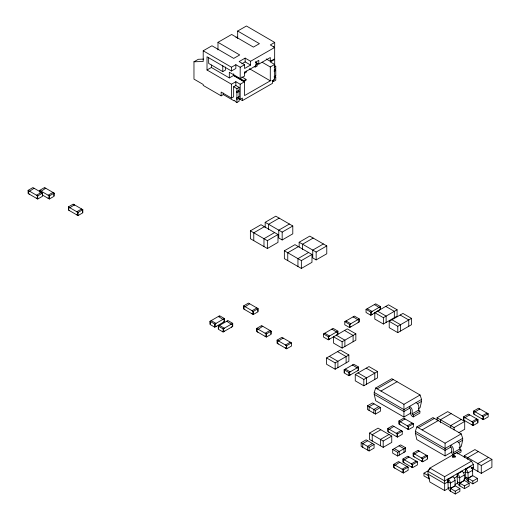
<?xml version="1.0" encoding="UTF-8"?>
<svg xmlns="http://www.w3.org/2000/svg" width="520" height="520" viewBox="0 0 520 520"><rect width="100%" height="100%" fill="white"/><g stroke="black" fill="none" stroke-linecap="round" stroke-linejoin="round"><path stroke-width="0.78" d="M409.442 408.343L409.442 406.438L410.28 406.939A3.12 1.8 60 0 1 412.178 410.228L412.191 414.141L413.283 415.012L419.887 411.197L419.887 413.101L413.283 416.916L412.464 416.449A2.75 1.586 60 0 1 410.54 412.789L410.54 409.617A0.78 0.448 60 0 0 409.988 408.662L409.442 408.343L403.936 411.522L374.218 394.362L374.218 392.457L375.694 388.011L391.826 378.697L420.069 394.999L421.544 399.445L421.544 401.356L420.069 407.706L418.672 408.519M416.046 402.623L416.884 403.124A3.12 1.8 60 0 1 418.782 406.413L418.795 410.325L419.887 411.197M459.108 447.798L461.214 446.582L462.69 440.232L462.69 438.328L461.214 433.875L432.972 417.573L416.839 426.887L415.363 431.334L415.363 433.238L445.081 450.398L450.587 447.219L450.587 445.315L451.425 445.816A3.12 1.8 60 0 1 453.323 449.104L453.336 453.018L454.428 453.888L461.032 450.073L461.032 451.984L457.73 453.888M457.191 441.5L458.029 442.007A3.12 1.8 60 0 1 459.927 445.289L459.94 449.202L461.032 450.073M450.262 491.069L450.574 488.521L455.201 485.849L459.882 488.553L459.882 491.329L455.26 494L449.93 490.822A3.53 2.041 60 0 1 448.162 487.767L447.896 479.07L448.63 479.59A3.53 2.041 60 0 1 450.398 482.651L450.574 488.521L455.26 491.225L459.882 488.553M459.511 485.732L459.823 483.178L464.451 480.506L469.131 483.21L469.131 485.992L464.51 488.657L459.179 485.485A3.53 2.041 60 0 1 457.412 482.424L457.145 476.502M467.838 480.922L468.15 478.374L472.771 475.703L477.457 478.406L477.457 481.182L472.829 483.853L467.5 480.682A3.53 2.041 60 0 1 465.738 477.62L465.465 468.923L466.206 469.443A3.53 2.041 60 0 1 467.974 472.505L468.15 478.374L472.829 481.078L477.457 478.406M472.401 471.113L473.33 467.162L473.33 464.38L471.478 461.175L456.677 452.634L429.858 468.117L428.006 471.322L428.006 474.103L429.858 482.001L444.659 490.549L448.779 488.163M428.747 475.832L428.968 478.771M28.093 190.353L32.903 187.577L42.523 193.128L42.523 196.255L37.713 199.03L28.093 193.479L28.093 190.353L37.713 195.91L42.523 193.128M39.728 191.906L39.728 190.339L44.538 187.564L54.152 193.122L54.152 196.242L49.348 199.017L42.237 194.916M39.728 190.339L49.348 195.897L54.152 193.122M68.4 206.895L73.21 204.119L82.83 209.671L82.83 212.797L78.02 215.572L68.4 210.022L68.4 206.895L78.02 212.453L82.83 209.671M250.374 230.847L260.995 224.712L277.992 234.526L277.992 242.379L267.371 248.514L250.374 238.7L250.374 230.847L267.371 240.662L277.992 234.526M265.174 227.799L265.174 222.306L275.795 216.171L292.793 225.986L292.793 233.838L282.172 239.967L278.772 238.004L278.772 230.152L289.393 224.022M264.394 226.675L253.773 232.811L253.773 240.662M279.195 218.133L268.574 224.269L268.574 229.613M274.593 232.564L263.971 238.7L263.971 246.552M265.174 222.306L282.172 232.115L292.793 225.986M284.356 250.783L294.976 244.654L311.974 254.462L311.974 262.314L301.353 268.45L284.356 258.635L284.356 250.783L301.353 260.598L311.974 254.462M299.156 246.955L299.156 242.242L309.777 236.106L326.775 245.921L326.775 253.773L316.154 259.903L312.754 257.94L312.754 250.094L323.375 243.958M298.376 246.617L287.755 252.746L287.755 260.598M313.177 238.069L302.556 244.205L302.556 249.548M308.575 252.506L297.954 258.635L297.954 266.487M299.156 242.242L316.154 252.057L326.775 245.921M209.976 321.308L219.596 315.75L224.406 318.526L224.406 321.653L214.786 327.204L209.976 324.428L209.976 321.308L214.786 324.084L224.406 318.526M219.297 316.271L218.394 316.791L218.394 316.446L223.203 319.572L224.107 319.053L224.107 321.477L223.203 322.348M243.659 305.858L248.469 303.082L258.089 308.633L258.089 311.76L253.279 314.535L243.659 308.984L243.659 305.858L253.279 311.415L258.089 308.633M249.672 303.778L244.862 306.897L243.958 306.377L243.958 308.808L244.862 309.68M218.303 326.111L227.922 320.561L232.733 323.336L232.733 326.456L223.113 332.014L218.303 329.238L218.303 326.111L223.113 328.887L232.733 323.336M227.617 321.081L226.72 321.601L226.72 321.25L231.53 324.376L232.427 323.856L232.427 326.287L231.53 327.151M256.887 307.944L252.077 310.719L252.974 311.584L252.974 314.015L252.077 313.495L252.077 313.839M256.724 328.387L261.534 325.605L271.154 331.162L271.154 334.282L266.344 337.064L256.724 331.507L256.724 328.387L266.344 333.938L271.154 331.162M277.069 340.132L281.879 337.356L291.499 342.907L291.499 346.034L286.689 348.81L277.069 343.259L277.069 340.132L286.689 345.683L291.499 342.907M355.843 333.834L342.134 341.744L333.567 336.798L333.567 343.129L342.134 348.075L355.843 340.165L355.843 333.834L347.276 328.887L328.315 339.833L323.505 337.058L323.505 333.938L333.125 328.38L337.928 331.156L337.928 334.282M344.773 321.653L354.393 316.101L359.203 318.877L359.203 321.997L349.583 327.555L344.773 324.779L344.773 321.653L349.583 324.428L359.203 318.877M374.465 304.856L374.465 304.512L379.275 307.639L380.178 307.112L380.178 309.543L370.857 315.269L366.048 312.494L366.048 309.374L375.668 303.817L380.478 306.592L380.478 309.719M323.505 333.938L328.315 336.713L337.928 331.156M366.048 309.374L370.857 312.15L380.478 306.592M374.81 312.735L388.512 304.817L397.079 309.764L397.079 316.095L383.376 324.012L374.81 319.065L374.81 312.735L383.376 317.681L397.079 309.764M389.22 321.347L402.928 313.43L411.496 318.377L411.496 324.708L397.787 332.625L389.22 327.678L389.22 321.347L397.787 326.293L411.496 318.377M326.586 357.942L340.294 350.025L348.862 354.972L348.862 361.303L335.153 369.219L326.586 364.273L326.586 357.942L335.153 362.888L348.862 354.972M344.116 369.798L353.737 364.247L358.547 367.022L358.547 370.149L348.926 375.7L344.116 372.925L344.116 369.798L348.926 372.574L358.547 367.022M355.257 374.498L368.966 366.581L377.533 371.527L377.533 377.858L363.825 385.775L355.257 380.829L355.257 374.498L363.825 379.444L377.533 371.527M377.124 388.837L393.257 379.516M380.946 391.04L397.079 381.726M367.49 405.815L372.463 402.948L380.413 407.537L380.413 411.209L375.44 414.076L367.49 409.487L367.49 405.815L375.44 410.404L380.413 407.537M374.049 403.865L369.083 406.731L369.083 410.404M378.82 406.621L373.854 409.487L373.854 413.16M375.694 388.011L403.936 404.313L420.069 394.999M421.544 399.445L403.936 409.617L374.218 392.457M417.417 403.735L421.544 401.356M369.479 433.101L378.047 428.155L391.755 436.066L391.755 442.397L383.188 447.343L369.479 439.433L369.479 433.101L383.188 441.012L391.755 436.066M380.79 429.735L372.223 434.681L372.223 441.012M374.218 394.362L375.694 400.719L403.936 417.027L410.95 412.971M361.153 442.702L366.125 439.829L374.075 444.418L374.075 448.091L369.103 450.964L361.153 446.375L361.153 442.702L369.103 447.291L374.075 444.418M398.925 420.966L403.735 418.184L413.354 423.741L413.354 426.862L408.544 429.644L398.925 424.086L398.925 420.966L408.544 426.517L413.354 423.741M412.191 413.803L418.795 409.994M387.829 428.441L392.639 425.666L402.259 431.216L402.259 434.343L397.449 437.119L387.829 431.561L387.829 428.441L397.449 433.992L402.259 431.216M367.712 440.746L362.746 443.619L362.746 447.291M372.482 443.501L367.517 446.375L367.517 450.041M389.012 434.486L380.445 439.433L380.445 445.763M418.269 427.713L434.401 418.392M437.079 420.115L437.079 417.755L447.7 411.625L464.698 421.434L464.698 429.286L458.725 432.738M422.091 429.916L438.224 420.602M451.1 413.589L440.479 419.718L440.479 422.773M392.704 449.488L400.654 444.899L405.62 447.772L405.62 451.438L397.67 456.034L392.704 453.161L392.704 449.488L397.67 452.361L405.62 447.772M463.56 416.871L468.371 414.089L477.99 419.647L477.99 422.767L473.181 425.549L463.56 419.991L463.56 416.871L473.181 422.422L477.99 419.647M473.733 410.995L478.543 408.219L488.163 413.771L488.163 416.897L483.353 419.673L473.733 414.122L473.733 410.995L483.353 416.546L488.163 413.771M461.299 419.471L450.678 425.607L450.678 427.895M437.079 417.755L454.077 427.57L464.698 421.434M393.699 464.347L398.509 461.572L408.129 467.123L408.129 470.249L403.319 473.025L393.699 467.474L393.699 464.347L403.319 469.898L408.129 467.123M402.948 459.004L407.758 456.228L417.378 461.786L417.378 464.906L412.568 467.682L402.948 462.131L402.948 459.004L412.568 464.562L417.378 461.786M413.121 453.135L417.931 450.359L427.55 455.91L427.55 459.037L422.74 461.812L413.121 456.255L413.121 453.135L422.74 458.685L427.55 455.91M486.96 413.075L482.151 415.857L483.054 416.722L483.054 419.153L482.151 418.632L482.151 418.977M416.839 426.887L445.081 443.19L461.214 433.875M462.69 438.328L445.081 448.494L415.363 431.334M458.562 442.611L462.69 440.232M415.363 433.238L416.839 439.595L445.081 455.904L452.094 451.854M453.336 452.679L459.94 448.871M429.299 478.913L423.969 475.937L423.969 473.161L428.597 470.49M464.282 457.281L464.282 455.715L474.91 449.579L491.907 459.394L491.907 467.246L481.279 473.375L473.122 468.669M478.309 451.542L467.682 457.678L467.682 459.199M429.858 468.117L444.659 476.665L471.478 461.175M473.33 464.38L444.659 480.935L428.006 471.322M452.92 476.678L448.299 479.349L448.006 481.916L447.987 479.122M462.169 471.334L457.548 474.006L457.236 476.554L457.145 473.726L457.88 474.253A3.53 2.041 60 0 1 459.647 477.308L459.823 483.178L464.51 485.882L469.131 483.21M470.496 466.531L465.868 469.203L465.582 471.77L465.556 468.975M488.507 457.431L477.88 463.56L477.88 471.413M448.149 481.696L444.659 483.71L428.006 474.103M454.447 478.062L457.243 476.444M463.535 472.81L465.634 471.601M471.231 468.371L473.33 467.162M452.517 476.398L453.258 476.925A3.53 2.041 60 0 1 455.019 479.979L455.065 480.396L450.444 483.06L448.078 482.06M461.767 471.055L462.507 471.582A3.53 2.041 60 0 1 464.269 474.643L464.315 475.053L459.693 477.724L457.327 476.716M470.093 466.251L470.828 466.778A3.53 2.041 60 0 1 472.596 469.833L472.641 470.249L468.013 472.914L465.654 471.913M464.282 455.715L481.279 465.524L491.907 459.394M454.974 484.594L457.724 483.002M463.912 479.427L465.978 478.238M455.065 480.396L455.104 485.687L450.482 488.358L448.116 487.351M464.315 475.053L464.353 480.35L459.732 483.022L457.366 482.014M472.641 470.249L472.68 475.54L468.059 478.212L465.693 477.21M238.635 90.252A0.773 0.442 60.2 0 0 239.103 91.474L239.103 96.824A0.773 0.442 60.2 0 0 238.563 97.142A0.773 0.442 60.2 0 0 239.103 98.085L239.103 101.231L236.912 102.492L235.287 101.543A0.773 0.442 60.2 0 0 234.741 100.594A0.773 0.442 60.2 0 0 234.195 100.913L223.327 94.588L221.143 95.843L203.209 85.416L203.209 84.474L193.967 79.105L193.967 61.789L203.209 61.49L203.209 50.785L211.965 45.767L233.701 58.402L239.72 54.951L217.984 42.315L231.667 34.47L253.403 47.112L259.422 43.661L237.686 31.018L246.441 26L274.697 42.432L274.697 46.209L273.449 46.923M193.967 61.789L198.347 59.28L203.736 59.105M235.95 37.72L237.198 36.998M203.209 50.785L231.465 67.216L235.846 64.707L235.846 68.484L231.465 70.993L207.012 56.777L207.012 69.999L211.386 67.49L229.32 77.916L233.701 75.407L244.569 81.725L244.569 95.576L270.289 80.834L270.289 66.976L262.139 62.238M245.154 58.11L239.135 61.561L244.569 64.721L244.569 68.504L250.588 65.052L250.588 61.269L245.154 58.11L245.154 61.893L250.588 65.052M208.65 57.343L208.65 63.388L222.781 71.604L225.518 70.038L225.518 67.015M274.697 42.432L270.322 44.941L274.664 47.47L274.664 58.799L270.289 61.308L266.214 58.942M241.806 63.811L245.154 61.893M235.846 64.707L240.188 67.23L244.569 64.721M250.588 61.269L274.664 47.47M255.561 65.059L257.199 64.116L255.573 61.913M255.327 62.101L258.798 64.123L270.289 57.532L270.289 61.308M254.196 66.788L255.561 66.95L257.199 66.008L257.199 64.116M207.012 69.999L231.465 84.214L235.846 81.705L240.188 84.234L240.188 99.346L242.379 98.091L242.379 100.614L272.48 83.356L272.48 80.834L274.664 79.58L274.664 64.467L270.322 61.939L274.697 59.43L274.697 66.359M229.32 77.916L229.32 72.248L243.834 80.62L246.025 79.365L246.025 80.308L243.834 81.569L233.422 75.511M221.143 95.843L221.143 92.066L231.465 98.072L233.656 96.817L233.656 86.742L235.846 85.488L239.103 87.38L239.103 90.213L236.912 91.468A0.773 0.442 60.2 0 0 236.373 91.78A0.773 0.442 60.2 0 0 236.912 92.729L236.912 98.078A0.773 0.442 60.2 0 0 236.373 98.397A0.773 0.442 60.2 0 0 236.912 99.34L236.912 102.492M240.188 84.234L244.569 81.725M270.289 66.976L274.664 64.467M233.656 86.742L236.912 88.634L239.103 87.38M274.125 67.301L275.769 66.359L275.769 69.193L274.125 70.135M236.912 92.729L239.103 91.474M274.125 71.396L275.769 70.454A0.773 0.442 60.2 0 1 275.243 69.355M236.912 98.078L239.103 96.824M274.125 76.745L275.769 75.803L275.769 70.454M236.912 99.34L239.103 98.085M274.125 78.007L275.769 77.064A0.773 0.442 60.2 0 1 275.223 76.121A0.773 0.442 60.2 0 1 275.769 75.803M271.947 80.522L273.579 81.471L275.769 80.21L275.769 77.064M385.775 306.404L394.342 311.35L394.342 317.681M400.185 315.016L408.753 319.963L408.753 326.293M377.546 311.149L386.113 316.095L386.113 322.426M391.963 319.761L400.53 324.708L400.53 331.038M344.532 330.467L353.1 335.413L353.1 341.744M486.96 413.426L487.864 413.946M336.31 335.218L344.877 340.165L344.877 346.496M337.551 351.611L346.119 356.558L346.119 362.888M366.229 368.166L374.797 373.113L374.797 379.444M44.837 188.084L45.741 188.604L45.741 188.26L40.931 191.386L40.027 190.866L40.027 192.484M73.508 204.639L74.412 205.16L74.412 204.815L69.602 207.935L68.698 207.415L68.698 209.846L69.602 210.717M329.329 356.356L337.896 361.303L337.896 367.634M358 372.912L366.568 377.858L366.568 384.189M42.224 193.303L41.321 192.439L36.511 195.214L37.414 196.079L37.414 198.51L36.511 197.99L36.511 198.334M261.833 326.125L262.736 326.651L262.736 326.3L257.927 329.427L257.023 328.906L257.023 331.338L257.927 332.202M413.056 423.917L412.152 423.046L407.342 425.822L408.246 426.693L408.246 429.124L407.342 428.597L407.342 428.948M450.587 447.219L451.132 447.538A0.78 0.448 60 0 1 451.685 448.494L451.685 451.672A2.75 1.586 60 0 0 453.07 454.922M401.954 431.392L401.057 430.521L396.247 433.297L397.15 434.168L397.15 436.599L396.247 436.079L396.247 436.423M418.229 450.879L419.133 451.399L419.133 451.048L414.323 454.175L413.426 453.654L413.426 456.085L414.323 456.95M399.061 445.816L404.027 448.688L404.027 452.361M394.29 448.572L399.262 451.438L399.262 455.111M423.969 473.161L428.656 475.865L428.656 478.641M407.829 467.298L406.926 466.427L402.116 469.209L403.019 470.074L403.019 472.505L402.116 471.985L402.116 472.329M274.463 65.605L275.769 66.359M249.457 68.718L270.289 80.834M241.858 76.947L246.025 79.365M238.888 98.579L242.379 100.614M483.353 416.546L483.353 419.673M481.279 465.524L481.279 473.375M479.746 409.26L479.746 408.915L474.935 412.035L474.038 411.515L474.038 413.946L474.935 414.81M477.692 419.822L477.692 422.247M476.788 419.296L476.788 418.951L471.978 421.726L472.882 422.598L472.882 425.029L471.978 424.502L471.978 424.853M473.181 422.422L473.181 425.549M472.829 481.078L472.829 483.853M469.573 415.135L469.573 414.785L464.763 417.911L463.86 417.391L463.86 419.822L464.763 420.687M468.15 478.374L468.15 481.15M464.51 485.882L464.51 488.657M459.823 483.178L459.823 485.953M455.26 491.225L455.26 494M454.077 427.57L454.077 429.923M450.574 488.521L450.574 491.296M445.081 443.19L445.081 455.904M444.659 476.665L444.659 490.549M427.251 456.085L427.251 458.51M426.348 455.566L426.348 455.215L421.538 457.99L422.442 458.861L422.442 461.292L421.538 460.772L421.538 461.116M422.74 458.685L422.74 461.812M416.175 461.435L416.175 461.091L411.365 463.866L412.269 464.737L412.269 467.162L411.365 466.642L411.365 466.993M413.283 415.012L413.283 416.916M412.568 464.562L412.568 467.682M408.96 457.269L408.96 456.924L404.151 460.05L403.247 459.531L403.247 461.955L404.151 462.826M408.544 426.517L408.544 429.644M404.937 419.231L404.937 418.88L400.127 422.006L399.23 421.486L399.23 423.917L400.127 424.781M403.936 404.313L403.936 417.027M403.319 469.898L403.319 473.025M399.711 462.612L399.711 462.267L394.901 465.387L393.998 464.867L393.998 467.298L394.901 468.163M397.787 326.293L397.787 332.625M397.67 452.361L397.67 456.034M397.449 433.992L397.449 437.119M393.841 426.706L393.841 426.354L389.031 429.481L388.128 428.961L388.128 431.392L389.031 432.257M383.376 317.681L383.376 324.012M383.188 441.012L383.188 447.343M375.44 410.404L375.44 414.076M372.06 314.581L372.06 314.23L371.156 314.75L371.156 312.319L372.06 311.454L367.25 308.678L367.25 309.023M370.857 312.15L370.857 315.269M369.103 447.291L369.103 450.964M363.825 379.444L363.825 385.775M358 322.692L358.904 321.828L358.904 319.397L358 319.917L353.191 316.791L353.191 317.142M357.344 370.838L358.241 369.974L358.241 367.543L357.344 368.062L352.534 364.943L352.534 365.287M350.786 326.859L350.786 326.514L349.888 327.034L349.888 324.603L350.786 323.733L345.976 320.957L345.976 321.308M350.129 375.005L350.129 374.66L349.226 375.18L349.226 372.749L350.129 371.885L345.319 369.103L345.319 369.454M349.583 324.428L349.583 327.555M348.926 372.574L348.926 375.7M344.416 369.974L344.416 372.404M342.134 341.744L342.134 348.075M336.726 334.978L337.63 334.106L337.63 331.682L336.726 332.202L331.923 329.075L331.923 329.42M335.153 362.888L335.153 369.219M329.517 339.144L329.517 338.793L328.614 339.313L328.614 336.888L329.517 336.018L324.708 333.242L324.708 333.587M328.315 336.713L328.315 339.833M316.154 252.057L316.154 259.903M301.353 260.598L301.353 268.45M290.297 342.563L290.297 342.212L285.486 344.994L286.39 345.859L286.39 348.29L285.486 347.769L285.486 348.114M286.689 345.683L286.689 348.81M283.082 338.397L283.082 338.052L278.272 341.172L277.375 340.652L277.375 343.083L278.272 343.947M282.172 232.115L282.172 239.967M273.579 79.58L273.579 81.471M270.849 331.331L270.849 333.762M269.952 330.811L269.952 330.467L265.142 333.242L266.038 334.113L266.038 336.538L265.142 336.018L265.142 336.369M267.371 240.662L267.371 248.514M266.344 333.938L266.344 337.064M258.798 64.123L258.798 60.346L256.061 61.913L256.061 65.689L244.569 72.28L244.569 76.056L240.188 78.566L240.188 67.23M257.784 308.808L257.784 311.24M255.561 65.689L255.561 66.95M253.279 311.415L253.279 314.535M246.259 71.025L246.259 72.28L244.614 73.223L244.614 71.962M243.834 80.62L243.834 81.569M237.686 31.018L237.686 38.578M236.912 88.634L236.912 91.468M235.846 81.705L235.846 85.488M233.701 73.788L233.701 75.407M231.465 67.216L231.465 70.993M231.465 84.214L231.465 98.072M224.315 331.318L224.315 330.974L223.411 331.494L223.411 329.062L224.315 328.192L219.505 325.416L219.505 325.767M223.327 93.08L223.327 94.588M223.113 328.887L223.113 332.014M222.781 65.559L222.781 71.604M218.602 326.287L218.602 328.718M217.984 42.315L217.984 49.868M215.989 326.514L215.989 326.163L215.085 326.683L215.085 324.259L215.989 323.388L211.178 320.613L211.178 320.957M214.786 324.084L214.786 327.204M211.386 65.059L211.386 67.49M210.275 321.477L210.275 323.908M82.524 209.846L82.524 212.277M81.627 209.326L81.627 208.982L76.817 211.757L77.714 212.622L77.714 215.053L76.817 214.533L76.817 214.877M78.02 212.453L78.02 215.572M53.852 193.291L53.852 195.722M52.949 192.77L52.949 192.426L48.145 195.202L49.043 196.072L49.043 198.497L48.145 197.977L48.145 198.328M49.348 195.897L49.348 199.017M37.713 195.91L37.713 199.03M34.105 188.617L34.105 188.272L29.296 191.393L28.398 190.873L28.398 193.303L29.296 194.175M238.966 90.155A0.773 0.442 60.2 0 1 239.103 90.213M275.301 69.232A0.773 0.442 60.2 0 1 275.769 69.193M452.595 456.904A1.306 0.754 0 0 1 454.246 456.176A1.306 0.754 0 0 1 455.039 457.281M452.771 457.281A1.306 0.754 0 0 1 452.641 457.1M428.831 470.197A3.53 2.041 60 0 1 429.084 469.651M429.481 469.281A3.53 2.041 60 0 1 429.995 469.118M453.251 457.028A1.306 0.754 0 0 0 455.215 456.372A1.306 0.754 0 0 0 453.251 455.715A1.306 0.754 0 0 0 453.251 457.028"/></g></svg>
